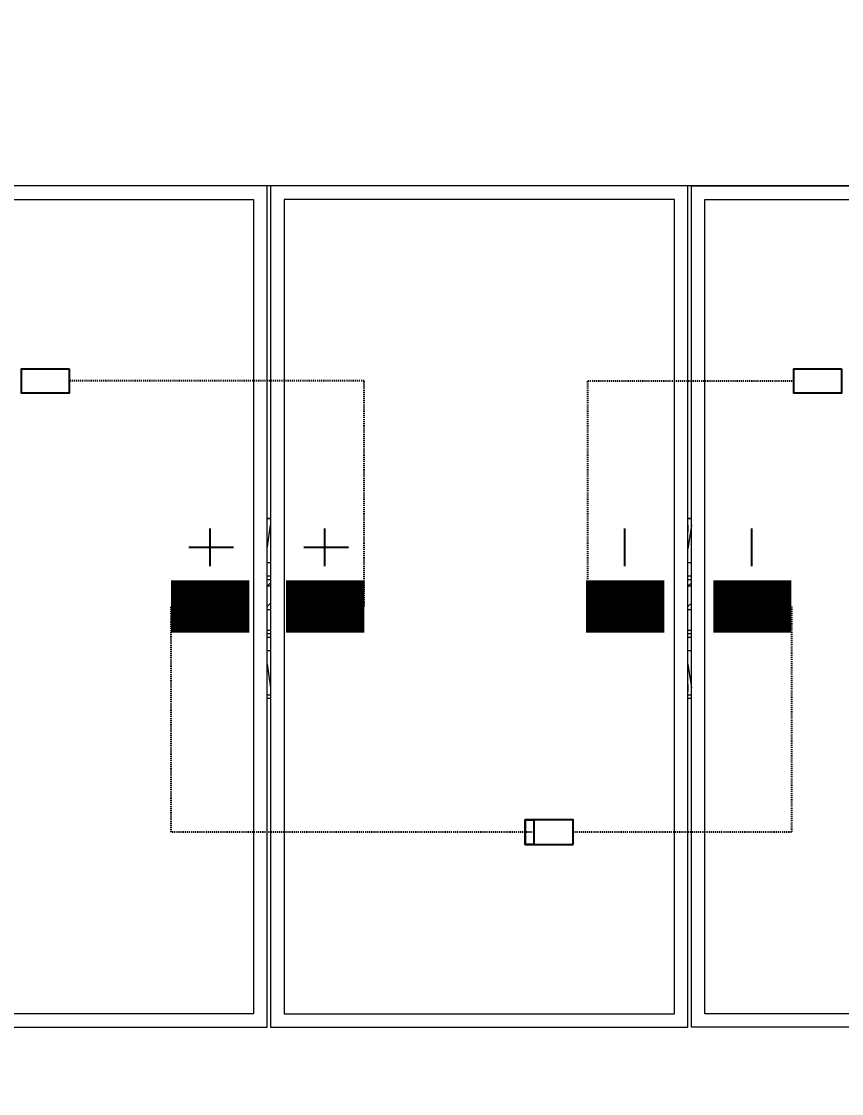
# Model space of a CAD drawing. Header units: feet. Extents: x -354 to 55127, y -297 to 4121.
# Drawn here: x 5374.8 to 5453.1, y 1360.7 to 1463 of the extents above; entities that cross this region are included whole.
import ezdxf
from ezdxf.enums import TextEntityAlignment as Align

# ---------------------------------------------------------------- set-up
doc = ezdxf.new("R2018")
doc.units = ezdxf.units.FT
doc.header["$MEASUREMENT"] = 0
doc.linetypes.add('HIDDEN', pattern=[0.375, 0.25, -0.125])
for name, color, linetype in [('E-HARN-COMP', 8, 'Continuous'), ('E-TRNK-CABL-NEG', 6, 'HIDDEN'), ('E-TRUNK-CABLE-POS', 6, 'HIDDEN'), ('G-ANNO-TEXT', 1, 'Continuous'), ('Polarity-Text', 7, 'Continuous')]:
    doc.layers.add(name, color=color, linetype=linetype)
doc.styles.add('NEI-A', font='arial.ttf')
doc.styles.get("Standard").update_dxf_attribs({"font": 'arial.ttf'})

# ---------------------------------------------------------------- blocks, each defined once
blk = doc.blocks.new('DETAIL_TITLE')
at = {"style": 'NEI-A', "flags": 8}
blk.add_attdef('#', text='', height=0.2, dxfattribs=at).set_placement((0.5922, -0.5109), align=Align.MIDDLE_CENTER)
at = {"lineweight": 30, "flags": 104}
blk.add_attdef('DETAIL_TITLE', text='', height=0.2, dxfattribs=at).set_placement((0.9099, -0.52514), align=Align.BOTTOM_LEFT)
at = {"style": 'NEI-A'}
for tag, p in [('SCALE:', (0.93865, -0.73792)), ('1"_=_', (1.5474, -0.73792))]:
    blk.add_attdef(tag, text='', height=0.1, dxfattribs=at).set_placement(p, align=Align.BOTTOM_LEFT)
blk = doc.blocks.new('A$C47dfd34d')
at = {"lineweight": 5}
for points in [[(5.98142, 0.41332), (4.12817, 0.41332)], [(5.56977, 0.23499), (5.57144, 0.24666), (5.57144, 0.24332)], [(5.77643, 0.24666), (5.77643, 0.24332)], [(5.7781, 0.24666), (5.77643, 0.23499)], [(5.56977, 0.22832), (5.57144, 0.22832)], [(5.77643, 0.22832), (5.7781, 0.22832)], [(5.57144, 0.22166), (5.56977, 0.22166)], [(5.7781, 0.22166), (5.77643, 0.22166)], [(5.56977, 0.21999), (5.57144, 0.21999)], [(5.57144, 0.21666), (5.56977, 0.21666), (5.57144, 0.21832)], [(5.77643, 0.21999), (5.7781, 0.21999)], [(5.7781, 0.21666), (5.77643, 0.21666), (5.7781, 0.21832)], [(5.56977, 0.20666), (5.57144, 0.20832)], [(5.77643, 0.20666), (5.7781, 0.20832)], [(5.57144, 0.20499), (5.56977, 0.20499)], [(5.7781, 0.20499), (5.77643, 0.20499)], [(5.56977, 0.19499), (5.57144, 0.19499)], [(5.77643, 0.19499), (5.7781, 0.19499)], [(5.57144, 0.19333), (5.56977, 0.19333)], [(5.56977, 0.19166), (5.57144, 0.19166)], [(5.7781, 0.19333), (5.77643, 0.19333)], [(5.77643, 0.19166), (5.7781, 0.19166)], [(5.57144, 0.18499), (5.56977, 0.18499)], [(5.7781, 0.18499), (5.77643, 0.18499)], [(5.56977, 0.17833), (5.57144, 0.16666)], [(5.77643, 0.17833), (5.7781, 0.16666)], [(5.56977, 0.16333), (5.57144, 0.16333)], [(5.57144, 0.16833), (5.57144, 0.16499)], [(5.57144, 0.16499), (5.57144, 0.16499)], [(5.77643, 0.16833), (5.77643, 0.16499)], [(5.77643, 0.16499), (5.77643, 0.16499)], [(5.77643, 0.16333), (5.7781, 0.16333)], [(5.56977, 0.16166), (5.57144, 0.16166)], [(5.77643, 0.16166), (5.7781, 0.16166)]]:
    blk.add_lwpolyline(points, dxfattribs=at)
for points in [[(5.36478, 0.41332), (5.36478, 0), (5.56977, 0), (5.56977, 0.41332)], [(5.77643, 0.41332), (5.57144, 0.41332), (5.57144, 0), (5.77643, 0)], [(5.7781, 0), (5.7781, 0.41332), (5.98142, 0.41332), (5.98142, 0)], [(5.56311, 0.40665), (5.56311, 0.00667), (5.37145, 0.00667), (5.37145, 0.40665)], [(5.57811, 0.00667), (5.76977, 0.00667), (5.76977, 0.40665), (5.57811, 0.40665)], [(5.78476, 0.00667), (5.78476, 0.40665), (5.97476, 0.40665), (5.97476, 0.00667)], [(5.57144, 0.24999), (5.56977, 0.24999)], [(5.7781, 0.24999), (5.77643, 0.24999)]]:
    blk.add_lwpolyline(points, close=True, dxfattribs=at)

msp = doc.modelspace()

# ---------------------------------------------------------------- linework, layer by layer
at = {"layer": 'E-HARN-COMP'}
for points in [[(5379.41, 1429.87), (5379.41, 1427.54), (5374.85, 1427.54), (5374.85, 1429.87)], [(5453.1, 1429.87), (5453.1, 1427.54), (5448.54, 1427.54), (5448.54, 1429.87)], [(5422.92, 1384.47), (5422.92, 1386.8), (5423.73, 1386.8), (5423.73, 1384.47)], [(5427.48, 1384.47), (5427.48, 1386.8), (5422.92, 1386.8), (5422.92, 1384.47)]]:
    msp.add_lwpolyline(points, close=True, dxfattribs=at)
at = {"layer": 'E-HARN-COMP', "const_width": 5}
for points in [[(5389.12, 1407.17), (5396.58, 1407.17)], [(5407.55, 1407.17), (5400.09, 1407.17)], [(5428.73, 1407.17), (5436.19, 1407.17)], [(5448.32, 1407.17), (5440.87, 1407.17)]]:
    msp.add_lwpolyline(points, dxfattribs=at)
at = {"layer": 'E-TRNK-CABL-NEG', "ltscale": 0.1}
for points in [[(5428.89, 1407.17), (5428.89, 1428.7), (5448.69, 1428.7)], [(5448.32, 1407.17), (5448.32, 1385.63), (5427.48, 1385.63)]]:
    msp.add_lwpolyline(points, dxfattribs=at)
at = {"layer": 'E-TRUNK-CABLE-POS', "ltscale": 0.1}
for points in [[(5407.55, 1407.17), (5407.55, 1428.7), (5379.42, 1428.7)], [(5423.73, 1385.63), (5389.13, 1385.63), (5389.13, 1407.17)]]:
    msp.add_lwpolyline(points, dxfattribs=at)
at = {"layer": 'Polarity-Text'}
for p, q in [((5392.81, 1414.63), (5392.81, 1411.01)), ((5403.78, 1414.63), (5403.78, 1411.01)), ((5432.38, 1414.63), (5432.38, 1411.01)), ((5444.52, 1414.63), (5444.52, 1411.01)), ((5395.09, 1412.82), (5390.81, 1412.82)), ((5406.06, 1412.82), (5401.79, 1412.82))]:
    msp.add_line(p, q, dxfattribs=at)

# ---------------------------------------------------------------- block references
at = {"xscale": 194.318304, "yscale": 194.318304, "zscale": 194.318304}
msp.add_blockref('A$C47dfd34d', (4315.98, 1367.01), dxfattribs=at)
at = {"layer": 'G-ANNO-TEXT'}
ref = msp.add_blockref('DETAIL_TITLE', (57.64, 2212.85), dxfattribs=dict(at, xscale=128.9267043143703, yscale=128.9267043143703, zscale=128.9267043143703))
lines = msp.add_mtext('{\\LDC BLOCK TYPE-2 (2) STRINGS (52) MODULES [580W-SOUTH MOTOR GAP] }', dxfattribs={"layer": '0', "insert": (174.95, 2183.83), "char_height": 1139.5591, "attachment_point": 1})
ref.add_attrib('DETAIL_TITLE', '', (174.95, 2183.83)).embed_mtext(lines)
ref = msp.add_blockref('DETAIL_TITLE', (4410.51, 2169.5), dxfattribs=dict(at, xscale=128.9267043143703, yscale=128.9267043143703, zscale=128.9267043143703))
lines = msp.add_mtext('{\\LDC BLOCK TYPE-5 (2) STRINGS (54) MODULES [400W-SOUTH MOTOR GAP] }', dxfattribs={"layer": '0', "insert": (4527.82, 2140.47), "char_height": 930.6003, "attachment_point": 1})
ref.add_attrib('DETAIL_TITLE', '', (4527.82, 2140.47)).embed_mtext(lines)

doc.saveas('drawing.dxf')
